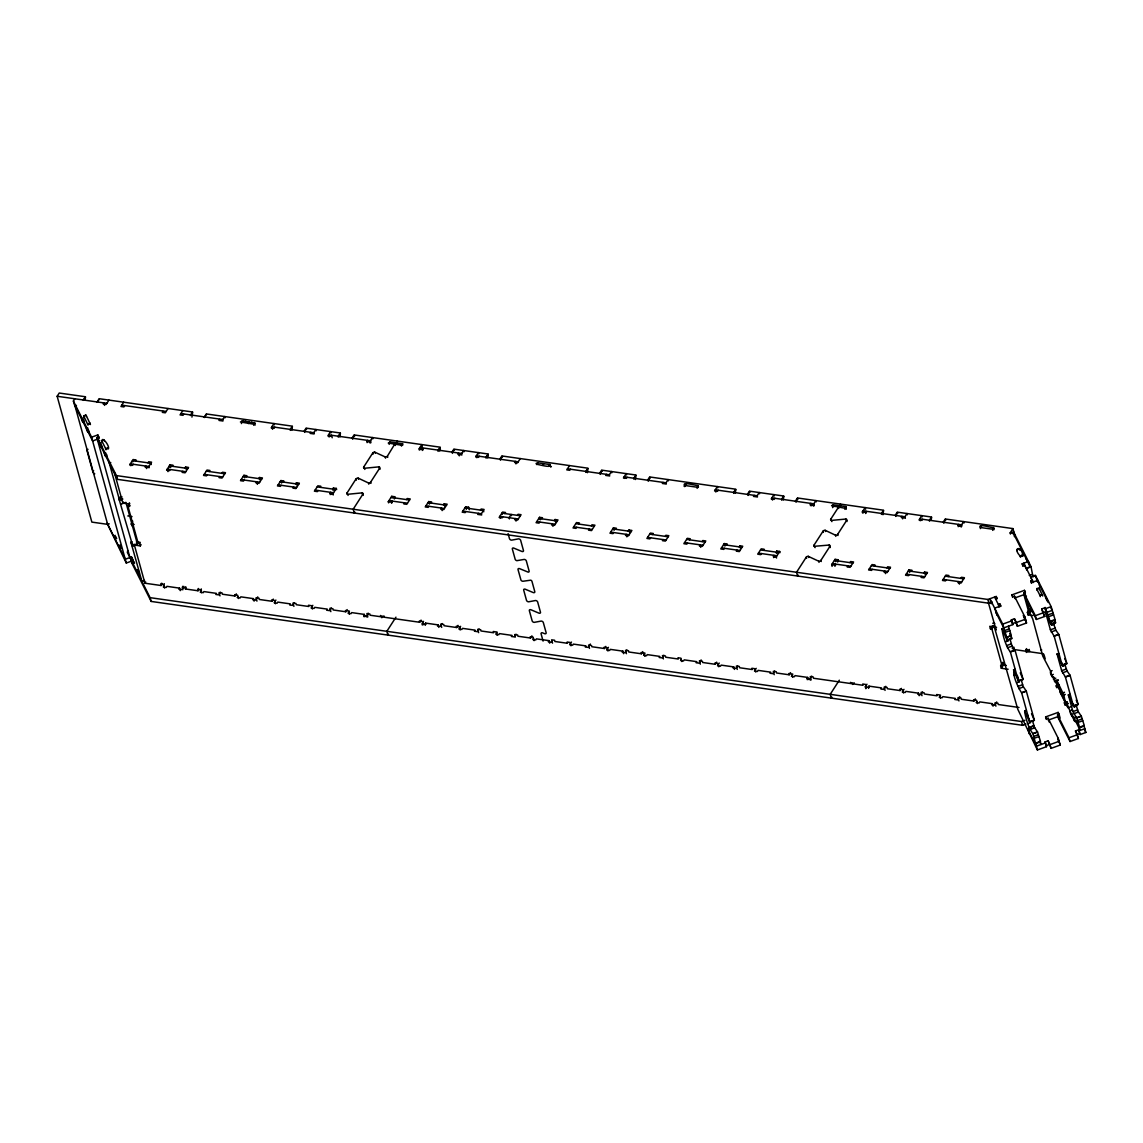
<?xml version="1.0" encoding="UTF-8"?>
<svg xmlns="http://www.w3.org/2000/svg" width="1143" height="1143" viewBox="0 0 1143 1143"><rect width="100%" height="100%" fill="white"/><g stroke="black" fill="none" stroke-linecap="round" stroke-linejoin="round"><path stroke-width="1.5" d="M1008.426 626.207L1011.312 635.479L1006.597 637.251L1002.697 624.121L989.924 598.732L991.31 603.761L990.367 601.89M1040.216 741.393L1041.044 744.507L1039.473 741.364M1054.875 619.62L1050.074 621.321L1045.116 607.39M1054.76 619.635L1055.618 622.835L1050.917 624.535L1050.231 621.378M1055.075 619.677L1051.146 606.633L1035.358 575.243L1030.657 576.929M1079.278 727.291L1080.121 730.391L1073.291 716.247L1074.677 721.276L1071.52 715.004M1079.578 727.234L1076.692 717.975L1081.378 716.275L1084.264 725.548L1079.335 727.134M1083.964 725.491L1085.85 732.477L1080.121 734.549L1078.606 729.834L1075.477 730.963L1078.406 738.492L1070.062 741.521L1058.547 718.633L1057.504 714.861L1059.061 714.289L1060.104 718.061L1058.547 718.633M1076.034 716.918C1074.834 721.104 1066.89 711.217 1071.777 710.003M85.039 400.293L85.496 397.107L83.425 400.336M132.002 525.837L132.688 521.079M191.938 417.109L192.624 412.337L190.538 415.566M290.236 430.354L292.408 426.525L291.894 430.097M338.242 437.169L340.414 433.34L339.9 436.926M438.026 451.356L440.198 447.527L439.684 451.099M486.032 458.186L488.204 454.357L487.69 457.929M585.816 472.359L587.988 468.544L587.388 472.716M633.836 479.188L635.994 475.359L635.394 479.531M733.606 493.376L735.778 489.547L735.263 493.119M781.626 500.191L783.784 496.376L783.269 499.948M881.396 514.379L883.568 510.55L882.967 514.721M929.416 521.208L931.574 517.379L931.145 520.365M1001.997 628.736C1002.354 632.536 1004.926 645.095 1010.269 651.796L1014.955 650.096L1011.984 645.766L1009.955 638.966M1056.618 680.328L1060.604 692.844M543.096 641.094L541.082 633.808A1.672 1.072 32.8 0 1 541.053 633.379L541.425 632.865A1.672 1.072 32.8 0 1 542.739 632.908L544.568 633.665A1.672 1.072 32.8 0 0 546.14 632.736L543.325 622.564A1.672 1.072 32.8 0 0 541.096 621.092L534.238 622.364A1.672 1.072 32.8 0 1 532.181 620.949L529.352 610.705A1.672 1.072 32.8 0 1 530.923 609.762L538.896 613.119A1.672 1.072 32.8 0 0 539.51 613.248L539.967 613.191A1.672 1.072 32.8 0 0 540.468 612.177L537.667 602.004A1.672 1.072 32.8 0 0 535.424 600.532L528.723 601.789A1.672 1.072 32.8 0 1 526.494 600.318L523.694 590.145A1.672 1.072 32.8 0 1 524.337 589.102L524.823 589.102A1.672 1.072 32.8 0 1 525.251 589.216L533.224 592.56A1.672 1.072 32.8 0 0 534.824 591.774L531.995 581.458A1.672 1.072 32.8 0 0 530.781 580.173L523.065 581.244A1.672 1.072 32.8 0 1 522.651 581.23L522.208 581.115A1.672 1.072 32.8 0 1 520.979 580.13L518.022 569.585A1.672 1.072 32.8 0 1 519.594 568.657L528.166 572.129A1.672 1.072 32.8 0 0 529.123 571.071L526.323 560.899A1.672 1.072 32.8 0 0 524.094 559.427L516.893 560.67A1.672 1.072 32.8 0 1 515.15 559.213L512.35 549.04A1.672 1.072 32.8 0 1 513.478 547.983L521.894 551.455A1.672 1.072 32.8 0 0 523.465 550.512L520.636 540.268A1.672 1.072 32.8 0 0 518.422 538.867L511.721 540.139A1.672 1.072 32.8 0 1 509.492 538.653L508.078 533.567M394.664 444.241L387.406 456.143A1.672 1.043 -15.4 0 1 385.377 457.014L374.661 452.085A1.672 1.043 -15.4 0 0 372.775 452.971L363.745 466.973A1.672 1.043 -15.4 0 0 364.531 468.259L378.876 466.873A1.672 1.043 -15.4 0 1 379.662 468.159L370.632 482.146A1.672 1.043 -15.4 0 1 368.603 483.032L358.173 478.117A1.672 1.043 -15.4 0 0 356.002 478.988L346.843 493.29A1.672 1.043 -15.4 0 0 347.758 494.276L348.086 495.448M1013.084 648.624L1014.027 647.252M1071.562 714.461L1072.82 713.775M108.642 524.494L91.854 522.108L57.15 396.264L59.236 393.035L85.468 396.764L83.382 399.993M98.87 438.698L92.612 440.955L74.438 404.793L73.395 401.022L74.838 398.778M97.098 401.936L99.184 398.707L192.596 411.994L190.51 415.223M97.269 402.307L99.341 399.078M108.942 400.093L106.156 404.408L103.213 403.979L103.899 402.907L104.599 405.422M123.715 402.193L120.944 406.508L123.901 406.922L124.587 405.851M94.755 473.816A2.5 1.6 32.8 0 1 92.869 471.873L93.64 470.659M163.02 411.309L162.32 412.38L165.278 412.809L168.05 408.494M133.302 464.272L132.602 465.344L129.645 464.93L133.117 459.543L136.074 459.972L135.374 461.043M147.947 462.829L148.633 461.758L151.59 462.172L148.119 467.558L145.161 467.13L145.861 466.058L146.561 468.573M129.388 502.92L128.73 503.934L122.815 503.091L123.473 502.077M182.837 410.594L180.051 414.909L183.009 415.323L183.709 414.252M140.26 542.354L139.603 543.354L138.132 543.154L127.945 506.235L129.773 503.406M127.945 506.235L129.43 506.449L130.073 505.435M172.322 466.301L173.022 465.215L170.064 464.801L166.592 470.187L169.55 470.602L170.25 469.53M204.226 417.166L206.311 413.937L292.365 426.168L290.293 429.397M204.383 417.538L206.469 414.309M162.349 583.487L161.049 585.502L144.918 583.216L134.388 545.04L135.045 544.025M182.809 471.316L182.108 472.388L185.066 472.802L188.538 467.43L185.58 467.001L184.895 468.087M138.132 543.154L138.917 541.939M219.67 419.367L218.97 420.438L221.928 420.853L224.714 416.552L225.057 417.809M134.388 545.04L140.303 545.883L141.089 544.668M207.197 474.774L206.497 475.859L203.54 475.431L207.012 470.059L209.969 470.473L209.269 471.545M144.918 583.216L145.704 582.001M219.756 476.56L219.056 477.645L222.013 478.06L225.485 472.673L222.528 472.259L221.842 473.331M161.049 585.502L161.363 583.23M164.621 588.131L163.663 584.659L164.306 583.659M164.006 585.916L163.32 587.002L166.264 587.416L166.964 586.345L179.522 588.131L180.223 590.645M271.72 427.053L271.191 427.868L274.149 428.282L274.849 427.211M246.216 476.802L246.917 475.731L243.959 475.302L240.487 480.689L243.445 481.103L244.145 480.031M179.522 588.131L178.837 589.202L181.794 589.631L183.866 586.402M182.823 589.802L182.78 586.288M199.039 589.145L197.996 590.76L185.437 588.974L185.737 586.702M185.437 588.974L186.095 587.959M258.789 478.588L259.475 477.517L262.433 477.931L258.961 483.318L256.003 482.889L256.704 481.817L257.404 484.332M197.996 590.76L198.311 588.488M201.397 592.746L201.254 588.902M200.954 591.174L200.268 592.245L203.211 592.674L203.911 591.588L216.47 593.374L215.784 594.46L218.742 594.874L220.47 592.188M304.009 431.354L306.095 428.125L340.385 432.997L338.299 436.226M310.81 432.311L310.11 433.397L313.068 433.811L313.596 433.011M283.164 482.046L283.864 480.974L280.907 480.56L277.435 485.932L280.392 486.361L281.092 485.289M293.651 487.061L292.951 488.147L295.908 488.561L299.38 483.189L296.423 482.76L295.737 483.832M328.37 435.112L327.855 435.912L330.798 436.34L331.499 435.254L332.199 437.769M220.013 595.903L219.085 592.545L222.042 592.96L222.385 594.217L234.944 596.003L236.33 593.86M237.901 596.432L237.215 597.503L240.159 597.918L240.859 596.846L253.417 598.632L254.117 601.147M318.04 490.533L317.34 491.604L314.382 491.19L317.854 485.804L320.812 486.232L320.111 487.304M352.015 438.169L354.101 434.94L440.155 447.184L438.083 450.413M253.417 598.632L252.732 599.704L255.689 600.132L257.761 596.903M330.227 494.576L330.598 492.319L331.184 494.448M336.656 489.618L336.328 488.432L333.37 488.018L333.013 490.276M333.184 494.99L332.856 493.819L336.328 488.432M367.089 442.627L367.46 440.369L367.846 441.784M370.046 443.041L370.246 441.055M256.961 601.147L256.032 597.789L258.99 598.218L259.332 599.475L271.891 601.261L273.277 599.103M275.892 600.061L274.163 602.761L277.106 603.175L277.806 602.104L290.365 603.89L289.679 604.961L292.637 605.376L294.194 602.961M400.822 445.113L402.879 443.898L389.934 441.798L389.149 444.356M362.36 492.933L362.36 492.933A1.672 1.043 -15.4 0 1 362.888 494.162L353.173 509.235L354.201 513.007L354.816 512.064M401.464 446.113L402.25 443.555L402.707 445.199M312.839 605.319L311.11 608.005L314.054 608.433L314.754 607.347L327.312 609.133L326.627 610.219L329.584 610.633L331.313 607.947M419.31 450.056L419.51 448.056M421.824 444.798L419.681 447.799L420.195 449.685M422.267 450.471L422.639 448.213L423.096 449.871M388.606 502.877L388.277 501.691L391.749 496.319L394.706 496.734L395.035 497.919M391.563 503.291L391.935 501.034L392.32 502.449M394.706 496.734L394.335 498.991M404.493 502.82L403.793 503.906L406.751 504.32L410.223 498.934L407.265 498.519L406.579 499.591M330.856 611.648L329.927 608.305L332.884 608.719L333.227 609.976L345.786 611.762L347.172 609.605M349.444 611.105L348.058 613.262L351.001 613.677L351.701 612.605L364.26 614.391L364.917 616.749M451.799 452.357L453.885 449.128L488.175 454L486.089 457.229M430.968 503.063L431.654 501.991L428.696 501.563L425.225 506.949L428.182 507.363L428.882 506.292M461.386 454.014L460.858 454.828L457.9 454.4L458.6 453.328L459.286 455.843M363.888 616.649L364.26 614.391M366.846 617.063L368.26 613.191M443.527 504.849L444.213 503.777L447.17 504.192L443.698 509.578L440.741 509.149L441.441 508.078L442.141 510.592M476.16 456.114L475.645 456.929L478.588 457.343L479.288 456.271M469.302 509.749L468.601 507.235L465.644 506.82L462.172 512.193L465.13 512.621L465.83 511.535M395.949 617.177L386.834 631.307L387.877 635.079L388.477 634.136M467.916 508.306L468.601 507.235M499.805 459.186L501.891 455.957L587.945 468.187L585.873 471.416M478.388 513.321L477.688 514.407L480.646 514.821L484.118 509.449L481.16 509.021L480.474 510.092M520.294 458.572L517.508 462.872L514.55 462.458L515.25 461.372L515.95 463.901M367.803 616.906L366.874 613.548L369.832 613.977L370.175 615.234L419.681 622.263L421.067 620.12M422.267 624.95L423.51 621.335M425.225 625.364L425.596 623.106L438.155 624.892L438.855 627.407M502.777 516.793L502.077 517.865L499.12 517.45L502.591 512.064L505.549 512.493L504.863 513.564M536.681 464.429L537.724 462.815L550.04 464.558C552.583 468.959 537.11 463.787 536.681 464.429L536.096 463.458L537.724 462.815M438.155 624.892L437.469 625.964L440.426 626.393L442.241 623.564M542.839 465.301L543.882 463.687M517.422 515.35L518.108 514.279L521.065 514.693L517.593 520.079L514.636 519.651L515.336 518.579L516.036 521.094M548.997 466.173L550.04 464.558L550.683 466.916M441.698 627.407L440.769 624.049L443.727 624.478L444.07 625.735L456.629 627.521L458.014 625.364M460.629 626.321L458.9 629.021L461.843 629.436L462.544 628.364L475.102 630.15L474.416 631.222L477.374 631.636L479.103 628.95M569.557 465.572L566.771 469.873L569.728 470.302L570.428 469.216M541.811 518.822L542.496 517.736L539.539 517.322L536.067 522.708L539.025 523.123L539.725 522.051M554.369 520.608L555.055 519.522L558.013 519.951L554.541 525.323L551.583 524.908L552.283 523.837L552.983 526.351M497.234 632.108L495.848 634.265L498.791 634.694L499.491 633.608L512.05 635.394L511.364 636.48L514.321 636.894L516.05 634.208M599.589 473.373L601.675 470.144L635.965 475.017L633.879 478.245M606.39 474.331L605.69 475.417L608.648 475.831L611.419 471.53L611.776 472.788M576.672 527.294L575.972 528.38L573.014 527.952L576.486 522.565L579.444 522.994L578.758 524.066M589.231 529.08L588.531 530.166L591.488 530.581L594.96 525.194L592.003 524.78L591.317 525.851M627.078 477.274L626.378 478.346L623.435 477.931L626.207 473.631L626.55 474.888M515.35 637.08L514.664 634.565L517.622 634.979L517.965 636.237L530.523 638.023L531.909 635.865M533.481 638.437L532.795 639.523L535.738 639.937L536.438 638.866L548.997 640.651L549.697 643.166M615.706 529.323L616.391 528.237L613.434 527.823L609.962 533.209L612.919 533.624L613.62 532.552M647.595 480.189L649.681 476.96L735.735 489.19L733.663 492.419M548.997 640.651L548.311 641.723L551.269 642.152L551.955 641.066M628.264 531.109L628.95 530.023L631.908 530.452L628.436 535.838L625.478 535.41L626.178 534.338L626.878 536.853M663.04 482.389L662.34 483.46L665.297 483.889L668.084 479.574L668.426 480.832M571.471 642.08L569.743 644.766L572.686 645.195L573.386 644.109L585.945 645.895L585.259 646.981L588.216 647.395L590.374 644.038M650.567 537.796L649.867 538.882L646.909 538.453L650.381 533.081L653.339 533.495L652.653 534.567M684.114 486.361L684.643 485.561L684.857 486.346M663.126 539.582L662.426 540.668L665.383 541.082L668.855 535.696L665.898 535.281L665.212 536.353M589.488 648.424L588.559 645.066L591.517 645.481L591.86 646.738L604.418 648.524L605.819 646.381M608.419 647.338L606.69 650.024L609.648 650.438L610.333 649.367L622.892 651.153L623.592 653.667M718.218 490.233L717.518 491.304L714.561 490.89L717.347 486.575L717.69 487.832M687.514 543.054L686.814 544.125L683.857 543.711L687.329 538.324L690.286 538.753L689.6 539.825M622.892 651.153L622.206 652.224L625.164 652.653L626.893 649.953M702.159 541.611L702.845 540.539L705.803 540.953L702.331 546.34L699.373 545.911L700.073 544.84L700.773 547.354M626.435 653.667L625.507 650.31L628.464 650.738L628.807 651.996L641.366 653.782L642.766 651.624M645.023 653.124L643.638 655.282L646.595 655.696L647.281 654.625L659.84 656.411L659.154 657.482L662.111 657.897L663.84 655.21M747.379 494.376L749.465 491.147L783.755 496.019L781.669 499.248M754.18 495.348L753.48 496.419L756.437 496.834L759.223 492.533L759.566 493.79M726.548 545.082L727.234 543.997L724.276 543.582L720.804 548.969L723.762 549.383L724.462 548.311M737.021 550.097L736.321 551.169L739.278 551.583L742.75 546.211L739.792 545.783L739.107 546.868M774.868 498.277L774.168 499.362L771.225 498.934L773.997 494.633L774.34 495.891M681.271 659.454L680.585 660.525L683.543 660.954L684.228 659.868L696.787 661.654L696.101 662.74L699.059 663.154L701.13 659.925M761.409 553.555L760.709 554.641L757.752 554.212L761.224 548.826L764.181 549.254L763.495 550.326M795.385 501.206L797.471 497.977L883.539 510.207L881.453 513.436M773.597 557.598L773.968 555.341L774.483 557.227M780.026 552.64L779.697 551.455L776.74 551.04L776.383 553.298M776.554 558.027L776.226 556.841L779.697 551.455M810.458 505.649L810.83 503.391L811.487 505.749M813.416 506.078L813.087 504.892L815.873 500.591L816.216 501.848M700.33 664.169L699.402 660.811L702.359 661.24L702.702 662.497L715.261 664.283L716.661 662.126M719.261 663.083L717.533 665.783L720.49 666.198L721.176 665.126L733.735 666.912L734.435 669.427M733.735 666.912L733.049 667.983L736.006 668.412L737.649 665.855M830.247 547.54L829.918 546.354A1.672 1.043 -15.4 0 0 829.132 545.068L814.302 546.311A1.672 1.043 -15.4 0 1 814.002 545.168L823.189 530.981A1.672 1.043 -15.4 0 1 825.203 530.309L835.49 535.195A1.672 1.043 -15.4 0 0 837.662 534.338L846.692 520.336A1.672 1.043 -15.4 0 0 845.906 519.051L831.432 520.422A1.672 1.043 -15.4 0 1 830.775 519.151L838.419 507.321L838.748 508.492M798.185 575.1L797.571 576.043L796.542 572.257L806.258 557.184L806.587 558.37M806.258 557.198A1.672 1.043 -15.4 0 1 808.144 556.298L818.717 561.213A1.672 1.043 -15.4 0 0 820.888 560.356L829.918 546.354M756.209 668.341L754.48 671.027L757.438 671.455L758.123 670.37L770.682 672.155L769.996 673.241L772.954 673.656L774.683 670.97M862.679 513.078L862.351 511.893L865.137 507.592L865.594 509.235M865.637 513.493L866.008 511.235L866.394 512.65M832.104 566.371L831.647 564.713L835.119 559.341L838.076 559.756L838.405 560.942M834.933 566.314L835.304 564.056L835.633 565.242M838.076 559.756L837.705 562.013M847.863 565.842L847.163 566.928L850.121 567.342L853.592 561.956L850.635 561.542L849.949 562.613M774.225 674.684L773.297 671.327L776.254 671.741L776.597 672.998L789.156 674.784L790.556 672.627M792.813 674.127L791.427 676.285L794.385 676.699L795.071 675.627L807.63 677.413L808.215 679.542M895.169 515.379L897.255 512.15L931.545 517.022L929.459 520.251M872.252 569.314L871.552 570.386L868.594 569.971L872.066 564.585L875.024 565.013L874.338 566.085M807.272 679.671L807.63 677.413M810.216 680.085L809.901 678.913L811.716 676.084M886.897 567.871L887.582 566.799L890.54 567.214L887.068 572.6L884.11 572.172L884.811 571.1L885.511 573.615M922.658 519.293L921.958 520.365L919.015 519.951L921.787 515.636L922.13 516.893M911.285 571.343L911.971 570.257L909.014 569.843L905.542 575.229L908.499 575.643L909.199 574.572M839.319 680.199L830.204 694.33L831.247 698.102L831.847 697.159M943.175 522.208L945.261 518.979L1012.927 528.595L1015.284 537.139M921.758 576.358L921.058 577.429L924.015 577.844L927.487 572.472L924.53 572.043L923.844 573.129M958.248 526.666L958.62 524.408L959.148 526.294M961.206 527.08L960.877 525.894L963.663 521.594L964.049 523.008M865.837 688.672L865.322 686.786L866.965 684.228M868.594 688.386L868.966 686.129L881.524 687.915L880.839 688.986L883.796 689.415L885.782 686.314M946.147 579.815L945.447 580.901L942.489 580.473L945.961 575.086L948.919 575.515L948.233 576.586M960.792 578.372L961.477 577.301L964.435 577.715L960.963 583.101L958.005 582.687L958.706 581.601L959.406 584.116M885.068 690.429L884.139 687.072L887.097 687.5L887.439 688.758L899.998 690.543L901.398 688.386M903.999 689.343L902.27 692.044L905.227 692.458L905.913 691.386L918.472 693.172L919.172 695.687M1010.469 534.081L1010.141 532.895L1012.927 528.595M1013.427 534.495L1013.755 532.309L1030.957 566.514L1026.271 568.2M1013.269 533.452L1013.97 532.367L1012.026 532.095M1014.427 536.653L1013.755 532.309M918.472 693.172L917.786 694.244L920.744 694.658L922.472 691.972M940.603 695.144L939.217 697.287L942.175 697.716L942.861 696.63L955.419 698.416L954.734 699.502L957.691 699.916L959.763 696.687M993.81 625.793L991.91 629.05L990.424 628.836L992.51 625.607M1032.872 615.563L1028.071 614.877L1027.371 612.362L1029.457 609.133L1030.386 609.262M1027.371 612.362L1028.857 612.577L1030.672 609.748M1028.071 614.877L1030.143 611.648L1029.457 609.133M958.963 700.945L958.034 697.587L960.992 698.002L961.334 699.259L973.893 701.045L975.293 698.887M976.851 701.473L976.165 702.545L979.122 702.959L979.808 701.888L992.367 703.674L993.067 706.188M1000.611 665.755L1002.697 662.526L1004.168 662.726L1002.082 665.955L1000.611 665.755L1001.311 668.269L1008.14 669.241M1001.311 668.269L1003.383 665.04L1002.697 662.526M1026.357 652.453L1025.685 650.01L1026.6 648.595M992.367 703.674L991.681 704.745L994.639 705.174L996.71 701.945M1043.53 653.753L1028.986 651.681L1029.286 649.424M1028.986 651.681L1029.643 650.681M1045.216 658.797L1043.988 654.696M121.815 405.165L166.149 411.466M180.923 413.566L222.799 419.51M272.063 426.51L272.577 429.297M313.939 432.468L314.111 433.997M328.713 434.569L329.155 437.04M370.589 440.526L370.932 442.684M396.421 443.855L397.135 441.069L397.45 442.241M419.852 447.527L461.729 453.471M476.502 455.571L476.86 457.729M1051.831 674.956L1053.303 674.384M1055.775 678.185C1054.132 680.614 1047.245 671.312 1052.146 670.598M1056.818 681.957L1055.575 682.285M1076.577 721.376L1075.034 721.576M76.452 405.379L74.995 405.908L107.613 524.194L109.085 523.665M82.982 418.352L81.524 418.881L81.867 420.138L82.81 422.024L84.282 421.496M81.867 420.138L83.325 419.61M84.082 420.181L82.467 420.767L82.81 422.024M87.868 428.068L86.411 428.596L86.754 429.854L87.697 431.74L89.168 431.211M86.754 429.854L88.225 429.325M88.525 430.054L87.354 430.482L87.697 431.74M73.395 401.022L91.583 437.183L97.827 434.926L99.098 437.983M99.712 440.612L98.255 441.141L97.212 437.369L98.769 436.797M100.913 442.998L99.455 443.527L99.798 444.784L100.741 446.67L102.213 446.141M99.798 444.784L101.27 444.256M101.127 445.141L100.741 446.67M105.656 452.771L104.342 453.242L104.685 454.5L105.642 456.386L107.099 455.857M104.685 454.5L106.156 453.971M106.756 454.6L105.285 455.128L105.642 456.386M110.757 462.558L109.285 463.086L119.129 498.748L121.758 497.791M121.244 504.077L125.93 502.391L137.503 544.339L132.802 546.025L118.658 497.805L121.872 496.634M119.343 500.32L122.858 499.048M115.614 536.653L114.143 537.181L113.8 535.924L115.257 535.395M113.8 535.924L114.743 537.796L116.215 537.267M116.7 538.482L115.086 539.053L114.743 537.796M120.644 546.311L119.029 546.897L118.686 545.64L120.144 545.111M144.561 580.43L141.918 581.387L130.916 542.268L132.088 541.839M118.686 545.64L119.629 547.511L121.101 546.983M121.444 548.24L119.972 548.769L119.629 547.511M131.616 544.782L133.074 544.254M132.088 545.725L135.017 544.668M127.402 551.14L128.273 550.826M132.445 558.87L131.488 556.984L125.244 559.241L107.056 523.08L126.287 563.028L132.531 560.77L133.488 562.642L131.916 563.213L130.873 559.427L132.445 558.87L133.488 562.642M133.545 561.299L132.074 561.827L131.731 560.556L133.202 560.027M131.731 560.556L132.674 562.442L134.145 561.913M134.631 563.113L133.031 563.699L132.674 562.442M138.574 570.957L136.96 571.543L136.617 570.286L138.089 569.757M136.617 570.286L137.56 572.157L139.032 571.629M139.375 572.886L137.917 573.415L137.56 572.157M1022.885 566.285L1022.199 563.77L1028.443 561.513L1029.829 566.542M1024.699 565.085L1023.142 565.642L1022.199 563.77M1029.271 575.472L1032.5 574.3L1031.043 566.828L1026.357 568.528L1026.628 569.928M1031.4 583.216L1030.715 580.701L1032.272 580.13L1032.972 582.644M97.212 437.369L116.429 475.588L987.895 599.461L996.182 596.475L997.125 598.361L995.553 598.918M1012.641 597.375L1011.955 594.86L1024.457 590.345L1025.4 592.217L1023.842 592.788L1024.885 596.56L1036.387 619.449L1044.745 616.434L1041.816 608.89L1044.945 607.762L1046.459 612.477L1052.189 610.405L1050.603 607.262M96.826 438.298L117.472 479.36L988.938 603.233L992.253 602.047M995.696 611.905L1003.74 627.907L1012.855 624.607L1011.341 619.892L1014.47 618.763L1017.399 626.307L1026.514 623.006L1024.557 616.234L1014.455 596.175L1012.898 596.732L1011.955 594.86M1014.555 598.06L1025.5 594.117M996.639 613.791L996.996 615.048L994.653 608.133L1000.911 605.876L999.954 604.004L998.396 604.561L999.096 607.076M1024.885 596.56L1026.443 596.003M1002.697 624.121L1011.812 620.835L1012.855 624.607M1026.514 623.006L1024.557 616.234M1045.416 608.705L1051.146 606.633M1012.384 623.664L1015.513 622.535M1041.816 608.89L1042.859 612.662L1045.988 611.534L1046.459 612.477M1014.47 618.763L1016.356 622.521L1025.471 619.235L1024.057 616.42M1023.842 592.788L1035.344 615.677L1043.702 612.648M1025.1 620.192L1023.271 615.377M1002.054 628.607L1003.697 628.364M1053.203 622.492L1055.789 630.093L1058.718 634.308L1054.017 635.994L1050.374 629.779L1045.774 613.019L1047.459 612.562M1045.859 613.42L1047.331 612.891M1004.497 630.65L1009.155 628.864M1048.231 614.763L1052.946 613.162M1005.111 632.365L1009.798 630.679M1048.874 616.577L1053.56 614.877M1011.126 635.979L1011.855 638.637L1007.169 640.323L1006.44 637.68L1011.012 635.522M1050.188 621.878L1054.875 620.178M1005.583 641.794L1007.926 640.952L1007.112 638.008M1051.003 623.692L1051.674 625.15L1054.017 624.307M1006.612 645.566L1011.312 643.88M1050.374 629.779L1055.103 628.193M1007.44 647.767L1012.126 646.081M1051.189 631.979L1055.889 630.279M1021.228 679.842L1023.256 686.643L1026.228 690.972L1021.542 692.672C1016.999 686.029 1011.126 671.27 1014.97 669.241M1064.604 663.683L1067.062 670.97L1069.991 675.184L1065.305 676.87L1061.647 670.655L1057.046 653.896L1058.732 653.439M1057.132 654.296L1058.604 653.767M1013.984 674.97L1016.241 673.813M1016.856 682.671L1019.199 681.828L1017.57 675.956M1062.404 664.869L1062.947 666.026L1065.29 665.183M1017.884 686.443L1022.585 684.757M1061.647 670.655L1066.376 669.069M1018.713 688.643L1023.399 686.957M1062.476 672.856L1067.162 671.155M1056.689 680.256L1058.332 680.028M1056.732 680.871L1058.204 680.342M1058.99 684.7L1055.861 685.829L1056.804 687.715L1058.375 687.143L1066.633 704.717M1061.147 693.544L1064.476 692.244M1061.275 693.944L1063.619 693.087M1065.29 702.459L1063.833 694.973L1065.29 694.444M1075.892 704.602L1078.335 711.846L1081.264 716.061L1076.577 717.747L1072.92 711.532L1068.319 694.773L1070.005 694.33M1032.5 720.733L1034.529 727.519L1037.501 731.863L1032.815 733.549C1027.686 727.134 1024.957 714.861 1024.657 710.96L1026.114 710.432M1068.405 695.173L1069.877 694.644M1065.076 705.274L1064.376 702.759L1065.933 702.202M1065.59 702.345L1067.048 701.816M1065.962 702.559L1067.133 702.145M1068.448 703.516L1065.319 704.645L1064.376 702.759M128.459 554.626L150.104 597.66L1021.556 721.533L1024.871 720.333M1067.919 707.86L1071.048 706.731M131.916 563.213L151.147 601.432L1022.599 725.305L1025.914 724.105M1046.316 719.433L1045.616 716.918L1058.118 712.403L1059.061 714.289M1028.129 723.548L1030.472 722.705L1029.5 720.533M1073.691 705.774L1074.22 706.903L1076.563 706.06M993.996 625.821L1017.756 709.203L1037.401 749.965L1046.517 746.679L1045.002 741.964L1048.131 740.835L1051.06 748.365L1060.175 745.079L1058.218 738.307L1048.131 718.233L1046.559 718.804L1045.616 716.918M1048.217 720.133L1059.161 716.19L1058.118 712.403M1029.171 727.334L1033.858 725.634M1072.92 711.532L1077.649 709.96M1032.058 726.634L1033.629 726.062L1034.572 727.948M1029.357 733.977L1027.971 728.948L1031.1 727.82M1029.986 729.52L1034.672 727.834M1073.748 713.732L1078.435 712.032M1033.672 736.421L1038.358 734.735L1037.63 732.077L1032.929 733.763L1037.401 749.965M1077.42 720.619L1082.107 718.933M1034.315 738.235L1039.001 736.535M1078.063 722.433L1082.75 720.747M1038.387 734.82L1040.501 741.393L1035.744 743.107M1035.629 743.536L1040.316 741.85M1079.392 727.748L1084.078 726.048M1046.517 746.679L1045.474 742.907L1036.358 746.193L1028.314 730.206M1058.418 741.007L1058.218 738.307M1078.606 729.834L1079.078 730.777L1084.807 728.705M1046.045 745.736L1049.174 744.607M1076.52 734.735L1079.649 733.606M1048.131 740.835L1050.017 744.593L1059.132 741.307L1057.718 738.478M1057.504 714.861L1069.019 737.735L1077.378 734.72L1078.406 738.492M1059.261 742.078L1060.175 745.079M347.758 494.276L362.102 492.876L362.488 494.29M380.49 615.463A1.672 1.043 -15.4 0 0 381.419 616.334L384.119 616.077M390.32 441.855L388.263 443.07L401.207 445.17M374.661 452.085L375.275 453.285M368.603 483.032L368.789 484.189M242.916 420.91L240.43 421.981L253.517 424.167L255.146 423.281L242.145 420.795L241.43 423.582M245.216 421.238L245.988 421.338M248.302 421.667L249.074 421.781M251.374 422.11L252.146 422.21M248.031 423.396L248.803 423.496M57.15 396.264L106.856 403.322M518.208 461.801L476.331 455.843L478.417 452.614L478.76 453.871M550.583 466.501L551.355 466.615M567.471 468.801L609.348 474.759L609.69 476.017M366.76 441.441L369.718 441.87M418.981 448.87L421.938 449.285M810.144 504.477L813.087 504.892M862.351 511.893L865.308 512.321M957.934 525.48L960.877 525.894M1010.141 532.895L1013.098 533.324M187.852 468.501L169.378 465.873L169.721 467.13M206.326 471.13L224.8 473.759M243.273 476.374L261.747 479.003M280.221 481.632L298.694 484.261M317.168 486.889L335.642 489.504M391.063 497.391L409.537 500.02M428.011 502.634L446.484 505.263M464.958 507.892L483.432 510.521L483.775 511.778M520.379 515.764L501.906 513.15L502.248 514.407M538.853 518.393L557.327 521.022M575.801 523.651L594.274 526.28M612.748 528.895L631.222 531.524M649.695 534.152L668.169 536.781M686.643 539.41L705.117 542.025M723.59 544.654L742.064 547.283M760.538 549.912L779.012 552.54M834.433 560.413L852.907 563.042M871.38 565.671L889.854 568.285M908.328 570.914L926.802 573.543M945.275 576.172L963.749 578.801M185.766 471.73L167.292 469.101L167.978 471.616M204.24 474.359L222.714 476.988M241.187 479.617L259.661 482.232M278.135 484.861L296.608 487.489M315.082 490.118L333.556 492.733M388.977 500.62L407.451 503.249M425.925 505.863L444.398 508.492M462.872 511.121L481.346 513.75L481.689 515.007M518.293 518.993L499.82 516.379L500.334 518.265M536.767 521.622L555.241 524.251M573.715 526.88L592.188 529.509M610.662 532.124L629.136 534.753M647.61 537.381L666.083 540.01M684.557 542.639L703.031 545.254M721.504 547.883L739.978 550.512M758.452 553.141L776.926 555.769M832.347 563.642L850.821 566.271M869.294 568.9L887.768 571.514M906.242 574.143L924.716 576.772M943.189 579.401L961.663 582.03M329.898 493.39L332.856 493.819M388.277 501.691L391.235 502.12M773.268 556.427L776.226 556.841M831.647 564.713L834.604 565.142M1030.143 611.648L1031.072 611.776M992.738 623.221L994.767 623.506M996.567 627.293L989.738 626.321L990.424 628.836M127.816 515.936L131.316 516.422A1.672 1.072 32.8 0 1 132.031 516.665M1040.773 649.838L1041.744 649.981M1012.084 648.081L1013.37 648.252L1013.784 649.753M1025.685 650.01L1028.643 650.424M130.731 524.008L134.145 524.494M136.474 541.811L138.689 542.125M1003.383 665.04L1006.34 665.455M160.706 584.244L163.663 584.659M182.137 587.288L185.095 587.716M197.653 589.502L200.611 589.917M1018.97 707.46L998.282 704.517L997.939 703.259L994.981 702.831L995.91 706.188M363.574 615.463L366.532 615.891M421.953 623.764L424.896 624.178M806.944 678.485L809.901 678.913M865.322 686.786L868.28 687.2M1013.341 649.41L1026.243 651.281L1027.528 649.81M850.449 682.371L852.378 683.285A1.672 1.043 -15.4 0 0 854.192 682.8M945.861 520.022L945.418 519.351L943.775 523.251M897.841 513.193L897.412 512.521L895.769 516.422M798.071 499.005L797.628 498.334L795.985 502.234M750.051 492.19L749.622 491.519L747.979 495.419M650.281 478.003L649.838 477.331L648.195 481.232M602.261 471.173L601.832 470.502L600.189 474.402M502.491 456.986L502.048 456.328L500.405 460.229M454.471 450.171L454.042 449.499L452.399 453.4M354.701 435.983L354.259 435.312L352.615 439.212M306.681 429.154L306.253 428.496L304.609 432.383M1002.197 628.807L1007.012 640.009L1011.698 638.308L1009.655 633.551M1013.47 669.698L1018.284 680.885L1022.971 679.185L1020.242 672.841M1015.57 537.61L1028.714 563.742M1039.73 585.645L1048.231 602.547M1033.415 576.686L1032.529 574.429M1033.215 582.016L1023.757 563.199L1024.685 566.557M1030.715 580.701L1031.658 582.573L1037.901 580.315L1039.301 585.359M1042.859 612.662L1044.745 616.434M1084.293 729.377L1085.85 732.477M1056.861 680.556L1063.833 694.973M1052.103 676.399L1052.503 677.185M1053.289 678.756L1053.689 679.542M1054.475 681.114L1054.86 681.885L1053.475 676.856L1058.004 687.372M1060.161 692.429L1065.462 702.959M1065.848 703.731L1066.333 704.674M1066.962 705.945L1067.448 706.903M1075.477 730.963L1077.378 734.72M1011.341 619.892L1011.812 620.835M994.61 597.032L999.339 606.447M994.139 626.064L996.139 630.022L988.409 602.79M1045.002 741.964L1045.474 742.907M1027.971 728.948L1029.271 732.091M118.658 497.805L119.129 498.748M136.546 542.454L137.503 544.339M130.916 542.268L132.802 546.025M127.302 552.312L128.13 553.969M1007.926 640.952L1006.812 638.394M1019.199 681.828L1018.199 679.585M1054.56 620.435L1055.46 622.521L1050.774 624.207L1045.988 613.091M1064.647 658.539L1065.247 659.925M1065.833 661.311L1066.733 663.397L1062.047 665.083L1057.261 653.967M1076.22 700.102L1077.106 702.188M1077.406 702.888L1078.006 704.274L1073.32 705.96L1068.534 694.858M1031.515 713.718L1034.258 720.076L1029.557 721.762L1024.657 710.96M1029.2 719.776L1028.614 718.19M1017.899 678.813L1016.884 675.97M1006.354 637.237L1005.526 634.851M1037.015 580.43L1035.472 575.643L1030.786 577.329L1031.043 578.129M1037.273 581.23L1037.53 582.03M1031.557 579.73L1032.329 582.116M1028.071 716.604L1027.557 714.846M1016.756 675.57L1016.327 674.127M1005.297 634.108L1004.926 632.793M1046.645 599.403L1046.988 600.661M1045.702 597.518L1046.045 598.775M1050.46 620.749L1051.674 625.15M1062.147 663.097L1062.947 666.026M1073.42 703.974L1074.22 706.903M1039.887 585.973L1040.244 587.231M1042.702 596.003L1039.044 588.159L1036.972 588.459L1037.144 590.345M1079.078 730.777L1080.121 734.549M1044.945 607.762L1045.988 611.534M1039.487 589.502L1039.158 588.316L1036.801 589.131L1040.059 595.56L1042.33 594.617L1039.973 595.432L1040.301 596.617M1071.191 713.832L1066.533 702.816L1067.462 706.174M1028.543 563.399L1028.886 564.656M1026.843 560.013L1027.186 561.27M1025.885 558.127L1026.243 559.384M1022.742 551.855L1023.085 553.112M1022.828 556.384C1022.485 545.082 1011.455 546.983 1020.285 556.198C1022.099 557.584 1024.514 553.026 1020.156 556.041L1020.485 557.227M1019.67 550.112L1019.356 548.926L1017.013 549.783L1017.327 550.955M1035.344 615.677L1036.387 619.449M1051.717 675.627L1050.331 670.584L1042.773 656.125L1032.715 618.892L1030.329 614.162L1025.242 595.703M1069.019 737.735L1070.062 741.521M1024.457 590.345L1025.142 592.86M1023.757 594.117L1028.857 612.577M1014.455 596.175L1015.155 598.689M1048.131 718.233L1049.174 722.019M993.996 529.709L993.41 527.58C992.738 528.28 977.694 522.994 980.051 527.452L992.581 529.209L993.996 528.552L993.596 527.623L992.695 530.381M1027.071 649.653L1027.771 652.167M1016.356 622.521L1017.399 626.307M1050.017 744.593L1051.06 748.365M981.423 527.009L981.094 525.837L980.38 528.623M999.954 604.004L1000.654 606.519M996.182 596.475L996.867 598.989M987.895 599.461L988.938 603.233M1021.556 721.533L1022.599 725.305M991.91 629.05L1002.082 665.955M961.92 526.08L961.577 524.823L919.701 518.865L920.229 520.765M977.436 703.559L976.508 700.202L973.55 699.787L973.893 701.045M924.53 572.043L925.23 574.558M907.356 514.793L907.013 513.536L904.227 517.85L901.27 517.422L901.97 516.35L902.656 518.865M905.356 518.336L904.927 516.765L863.051 510.821L863.565 512.707M909.014 569.843L909.714 572.357M940.489 698.316L939.56 694.958L936.603 694.53L936.946 695.801L924.387 694.015L924.044 692.744L921.087 692.329L922.015 695.687M903.541 693.058L902.613 689.7L899.655 689.286L899.998 690.543M846.334 509.178L845.62 506.578L833.204 504.82L831.575 505.706L844.677 508.206L846.149 507.621L845.906 506.649L844.906 509.378M846.692 520.336L847.02 521.522M845.906 519.051L846.363 520.708M840.834 505.263L840.505 504.092L839.791 506.878M833.818 506.72L833.304 504.82L832.59 507.621M837.662 534.338L837.99 535.51M831.561 520.436L831.89 521.622M835.49 535.195L835.819 536.381M830.79 519.151L831.161 520.579M835.119 559.341L835.776 561.699M868.966 686.129L869.294 687.314M825.203 530.309L825.532 531.495M829.132 545.068L829.589 546.725M866.594 687.815L865.665 684.457L862.708 684.028L863.051 685.286L813.545 678.256L813.202 676.999L810.244 676.57L811.173 679.928M823.031 531.181L823.36 532.352M814.302 505.706L813.787 503.82L771.911 497.862L772.525 500.062M820.888 560.356L821.217 561.527M814.788 546.454L815.116 547.64M818.717 561.213L819.045 562.399M852.378 683.285L852.707 684.457M814.002 545.168L814.402 546.583M808.43 556.327L808.758 557.498M776.74 551.04L777.197 552.683M757.48 497.019L757.137 495.762L715.261 489.804L715.861 492.019M792.699 677.299L791.77 673.941L788.813 673.527L789.156 674.784M739.792 545.783L740.493 548.297M724.276 543.582L724.976 546.097M755.752 672.055L754.823 668.698L751.865 668.269L752.208 669.541L739.65 667.755L739.307 666.483L736.349 666.069L737.278 669.427M698.344 487.461L697.83 485.575C697.316 486.004 681.771 481.203 684.471 485.432L697.001 487.204L698.416 486.532L698.016 485.618L697.116 488.361M685.9 485.232L685.514 483.818L684.8 486.618M718.804 666.798L717.875 663.44L714.918 663.026L715.261 664.283M666.34 484.06L665.998 482.803L624.121 476.86L624.564 478.431M681.857 661.554L680.928 658.197L677.97 657.768L678.313 659.025L665.755 657.239L665.412 655.982L662.454 655.568L663.383 658.925M628.95 530.023L629.65 532.552M613.434 527.823L614.134 530.338M644.909 656.296L643.98 652.939L641.023 652.524L641.366 653.782M607.962 651.039L607.033 647.695L604.076 647.267L604.418 648.524M555.055 519.522L555.755 522.037M539.539 517.322L540.239 519.836M571.014 645.795L570.086 642.437L567.128 642.023L567.471 643.28L554.912 641.494L554.569 640.237L551.612 639.809L552.54 643.166M511.478 515.679L511.135 514.464L509.049 517.693L509.392 518.908M534.095 640.651L533.138 637.18L530.181 636.765L530.523 638.023M463.987 451.771L463.629 450.513L461.558 453.742L461.901 455M465.644 506.82L466.344 509.335M497.119 635.294L496.191 631.936L493.233 631.507L493.576 632.765L481.017 630.979L480.674 629.722L477.717 629.307L478.646 632.665M444.213 503.777L444.913 506.292M421.767 444.57L422.281 446.456M428.696 501.563L429.397 504.077M460.172 630.036L459.243 626.678L456.286 626.264L456.629 627.521M395.049 444.298L395.378 445.47M389.934 441.798L390.32 443.213M387.406 456.128L387.734 457.329M385.234 457L385.562 458.186M391.749 496.319L392.149 497.734M425.596 623.106L425.925 624.292M372.847 438.826L372.504 437.555L370.418 440.784L328.541 434.84L330.627 431.611L330.97 432.868M423.224 624.778L422.296 621.435L419.338 621.006L419.681 622.263M379.662 468.159L379.99 469.33M378.876 466.873L379.205 468.044M372.775 452.971L373.104 454.157M370.632 482.146L370.961 483.332M364.531 468.259L364.86 469.43M363.745 466.973L364.074 468.144M362.888 494.162L363.217 495.348M358.173 478.117L358.502 479.303M356.002 478.988L356.33 480.174M381.419 616.334L381.819 617.749M346.972 492.99L347.301 494.162M333.37 488.018L333.827 489.661M316.197 430.768L315.839 429.511L313.768 432.74L271.891 426.782L273.977 423.553L274.32 424.81M349.329 614.277L348.401 610.919L345.443 610.505L345.786 611.762M296.423 482.76L297.123 485.275M280.907 480.56L281.607 483.075M312.382 609.033L311.453 605.676L308.496 605.247L308.839 606.504L296.28 604.718L295.937 603.461L292.979 603.047L293.908 606.404M255.146 425.067L254.46 422.539L253.746 425.339M259.475 477.517L260.175 480.031M243.959 475.302L244.659 477.817M275.434 603.775L274.506 600.418L271.548 600.004L271.891 601.261M222.628 419.781L222.971 421.038M238.487 598.518L237.558 595.174L234.601 594.746L234.944 596.003M185.58 467.001L186.28 469.53M170.064 464.801L170.764 467.316M151.247 464.515L150.905 463.244L132.431 460.629L132.774 461.886M149.162 467.744L148.819 466.487L130.345 463.858L130.859 465.744M128.73 503.934L129.43 506.449M139.603 543.354L140.303 545.883M116.429 475.588L117.472 479.36M150.104 597.66L151.147 601.432M108.314 448.956C110.342 446.413 101.084 434.397 102.027 441.97M114.271 472.073L122.815 503.091M104.37 441.127L104.042 439.941L101.698 440.784L105.727 448.742L107.271 448.87L107.985 447.785L105.642 448.627L105.97 449.799M97.827 434.926L98.527 437.44M131.488 556.984L132.531 560.77M97.312 439.255L129.931 557.555M90.44 424.553L86.082 415.238L86.439 416.481M91.583 437.183L126.287 563.028M88.04 425.153L83.725 416.009L85.896 415.066L83.768 416.138L84.225 417.795M92.869 471.873L87.082 450.899A2.5 1.6 32.8 0 1 87.997 449.342M90.111 423.339L87.74 424.039L90.111 423.339M1015.07 650.324L1010.383 652.01L1018.442 681.199L1023.128 679.514L1015.07 650.324M1058.832 634.522L1054.146 636.208L1062.204 665.412L1066.89 663.712L1058.832 634.522M1026.343 691.201L1021.656 692.887L1029.714 722.09L1034.401 720.39L1026.343 691.201M1070.105 675.399L1065.419 677.085L1073.477 706.288L1078.163 704.588L1070.105 675.399"/></g></svg>
